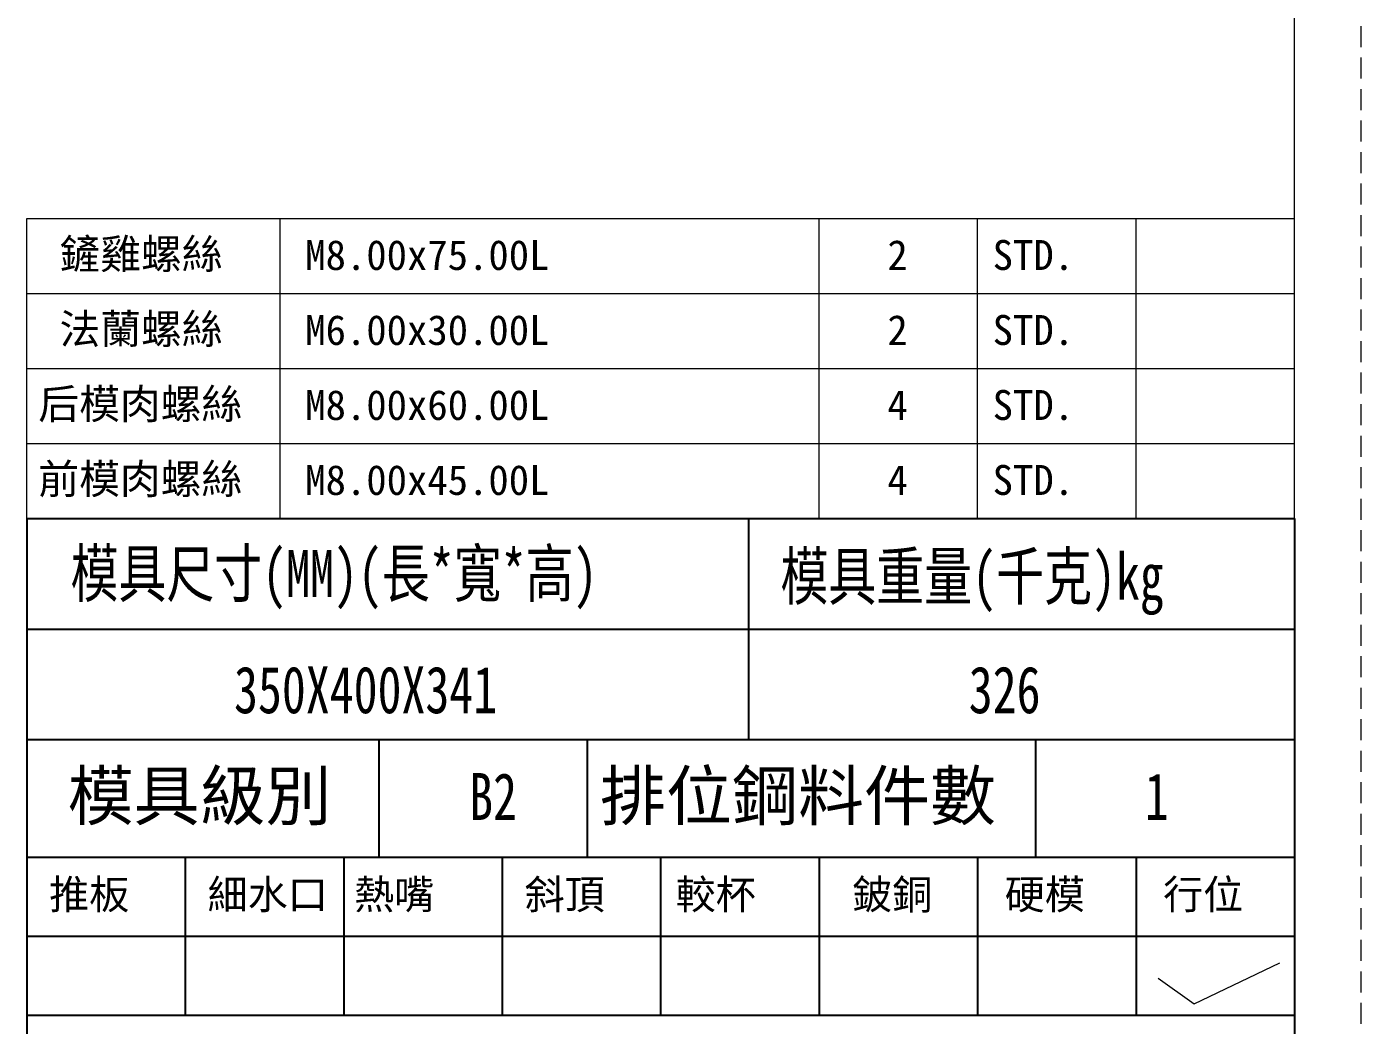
# Model space of a CAD drawing. Header units: millimetres. Extents: x 25970 to 27273, y -22508 to -21586.
# Drawn here: x 26994.4 to 27272.9, y -22297.4 to -22089 of the extents above; entities that cross this region are included whole.
import ezdxf

# ---------------------------------------------------------------- set-up
doc = ezdxf.new("R2010")
doc.units = ezdxf.units.MM
doc.header["$LTSCALE"] = 8
doc.linetypes.add('DASHED', pattern=[0.75, 0.5, -0.25])
doc.linetypes.add('HIDDEN', pattern=[0.375, 0.25, -0.125])
doc.layers.add('A', color=7, linetype='Continuous')
doc.layers.add('SCREW', color=52, linetype='HIDDEN')
doc.layers.add('dim', color=3, linetype='Continuous', lineweight=15)
doc.layers.add('MBOM-ASSIS-LAYER', color=71, linetype='Continuous', lineweight=9)
doc.styles.add('style1', font='mingliu.ttc', dxfattribs={"width": 0.75})
doc.styles.add('新字体', font='KAIU.TTF', dxfattribs={"width": 0.75})

# ---------------------------------------------------------------- blocks, each defined once
blk = doc.blocks.new('20100617.142056')
at = {"layer": 'MBOM-ASSIS-LAYER', "linetype": 'DASHED'}
blk.add_line((0, 0), (0, 841), dxfattribs=at)
at = {"layer": 'MBOM-ASSIS-LAYER'}
blk.add_line((-12.7, 12.7), (-12.7, 828.3), dxfattribs=at)

msp = doc.modelspace()

# ---------------------------------------------------------------- linework, layer by layer
at = {"color": 0}
for p, q in [((26994.367, -22191.685), (26994.367, -22237.782)), ((27145.013, -22191.685), (27145.013, -22237.782)), ((26994.367, -22214.734), (27258.979, -22214.734))]:
    msp.add_line(p, q, dxfattribs=at)
for p, q in [((26994.367, -22191.685), (27258.979, -22191.685)), ((26994.367, -22191.685), (27201.219, -22191.685)), ((27258.979, -22191.685), (27258.979, -22237.782)), ((26994.367, -22262.343), (27258.979, -22262.343)), ((26994.367, -22262.343), (26994.367, -22295.419)), ((27027.443, -22262.343), (27027.443, -22295.419)), ((27060.52, -22262.343), (27060.52, -22295.419)), ((27093.596, -22262.343), (27093.596, -22295.419)), ((27126.673, -22262.343), (27126.673, -22295.419)), ((27159.749, -22262.343), (27159.749, -22295.419)), ((27192.826, -22262.343), (27192.826, -22295.419)), ((27225.902, -22262.343), (27225.902, -22295.419)), ((27258.979, -22278.881), (26994.367, -22278.881))]:
    msp.add_line(p, q)
at = {"layer": 'A'}
for p, q in [((26994.367, -22191.685), (27201.221, -22191.685)), ((26994.367, -22237.782), (26994.367, -22262.343)), ((26994.367, -22237.782), (27258.979, -22237.782)), ((26994.367, -22237.782), (27258.979, -22237.782)), ((27067.925, -22262.343), (27067.925, -22237.782)), ((27111.43, -22262.343), (27111.43, -22237.782)), ((27204.962, -22262.343), (27204.962, -22237.782)), ((27258.979, -22237.782), (27258.979, -22295.419)), ((27258.979, -22237.782), (27258.979, -22295.419)), ((26994.367, -22262.343), (27258.979, -22262.343)), ((27258.979, -22295.419), (26994.367, -22295.419)), ((26994.367, -22295.419), (26994.367, -22493.655)), ((27258.979, -22295.419), (27258.979, -22493.655))]:
    msp.add_line(p, q, dxfattribs=at)
at = {"layer": 'dim'}
for p, q in [((27238.035, -22292.938), (27255.88, -22284.378)), ((27230.491, -22287.57), (27238.035, -22292.938))]:
    msp.add_line(p, q, dxfattribs=at)
at = {"layer": 'MBOM-ASSIS-LAYER'}
for p, q in [((26994.367, -22191.685), (26994.367, -22129.084)), ((26994.367, -22129.084), (27258.979, -22129.084)), ((27047.234, -22191.685), (27047.234, -22129.084)), ((27159.749, -22191.685), (27159.749, -22129.084)), ((27192.826, -22191.685), (27192.826, -22129.084)), ((27225.902, -22191.685), (27225.902, -22129.084)), ((26994.367, -22144.734), (27258.979, -22144.734)), ((26994.367, -22160.385), (27258.979, -22160.385)), ((26994.367, -22176.035), (27258.979, -22176.035)), ((26994.367, -22191.685), (27258.979, -22191.685))]:
    msp.add_line(p, q, dxfattribs=at)

# ---------------------------------------------------------------- block references
at = {"layer": 'MBOM-ASSIS-LAYER', "xscale": 1.09605007185252, "yscale": 1.09605007185252, "zscale": 1.09605007185252}
msp.add_blockref('20100617.142056', (27272.899, -22507.575), dxfattribs=at)

# ---------------------------------------------------------------- texts
at = {"layer": 'A', "style": 'style1'}
for s, height, p in [('模具級別', 10.0972, (27002.899, -22254.572)), ('排位鋼料件數', 10.0972, (27114.032, -22254.572)), ('推板', 6.1288, (26999.053, -22273.181)), ('細水口', 6.1288, (27032.129, -22273.181)), ('熱嘴', 6.1288, (27062.715, -22273.181)), ('斜頂', 6.1288, (27098.282, -22273.181)), ('較杯', 6.1288, (27129.804, -22273.181)), ('鈹銅', 6.1288, (27166.631, -22273.181)), ('硬模', 6.1288, (27198.465, -22273.181)), ('行位', 6.1288, (27231.547, -22273.181))]:
    msp.add_text(s, height=height, dxfattribs=at).set_placement(p)
at = {"layer": 'MBOM-ASSIS-LAYER', "color": 6, "style": '新字体', "width": 0.75}
for s, height, p in [('模具尺寸(MM)(長*寬*高)', 9.78344, (27003.497, -22208.017)), ('模具重量(千克)kg', 9.7834, (27151.652, -22208.611)), ('350X400X341', 9.78344, (27037.643, -22232.296)), ('326', 9.7834, (27190.975, -22232.296)), ('B2', 9.7834, (27086.71, -22254.572)), ('1', 9.783, (27227.7, -22254.572))]:
    msp.add_text(s, height=height, dxfattribs=at).set_placement(p)
at = {"layer": 'SCREW', "style": 'style1'}
for s, height, p in [('鏟雞螺絲', 6.2426, (27001.207, -22139.578)), ('M8.00x75.00L', 6.24264, (27052.503, -22139.793)), ('2', 6.243, (27173.995, -22139.798)), ('STD.', 6.2426, (27195.963, -22139.793)), ('法蘭螺絲', 6.2426, (27001.207, -22155.228)), ('M6.00x30.00L', 6.24264, (27052.503, -22155.444)), ('2', 6.243, (27173.995, -22155.448)), ('STD.', 6.2426, (27195.963, -22155.444)), ('后模肉螺絲', 6.2426, (26996.789, -22170.883)), ('M8.00x60.00L', 6.24264, (27052.503, -22171.098)), ('4', 6.243, (27173.995, -22171.098)), ('STD.', 6.2426, (27195.963, -22171.098)), ('前模肉螺絲', 6.2426, (26996.789, -22186.528)), ('M8.00x45.00L', 6.24264, (27052.503, -22186.744)), ('4', 6.243, (27173.995, -22186.748)), ('STD.', 6.2426, (27195.963, -22186.744))]:
    msp.add_text(s, height=height, dxfattribs=at).set_placement(p)

doc.saveas('drawing.dxf')
